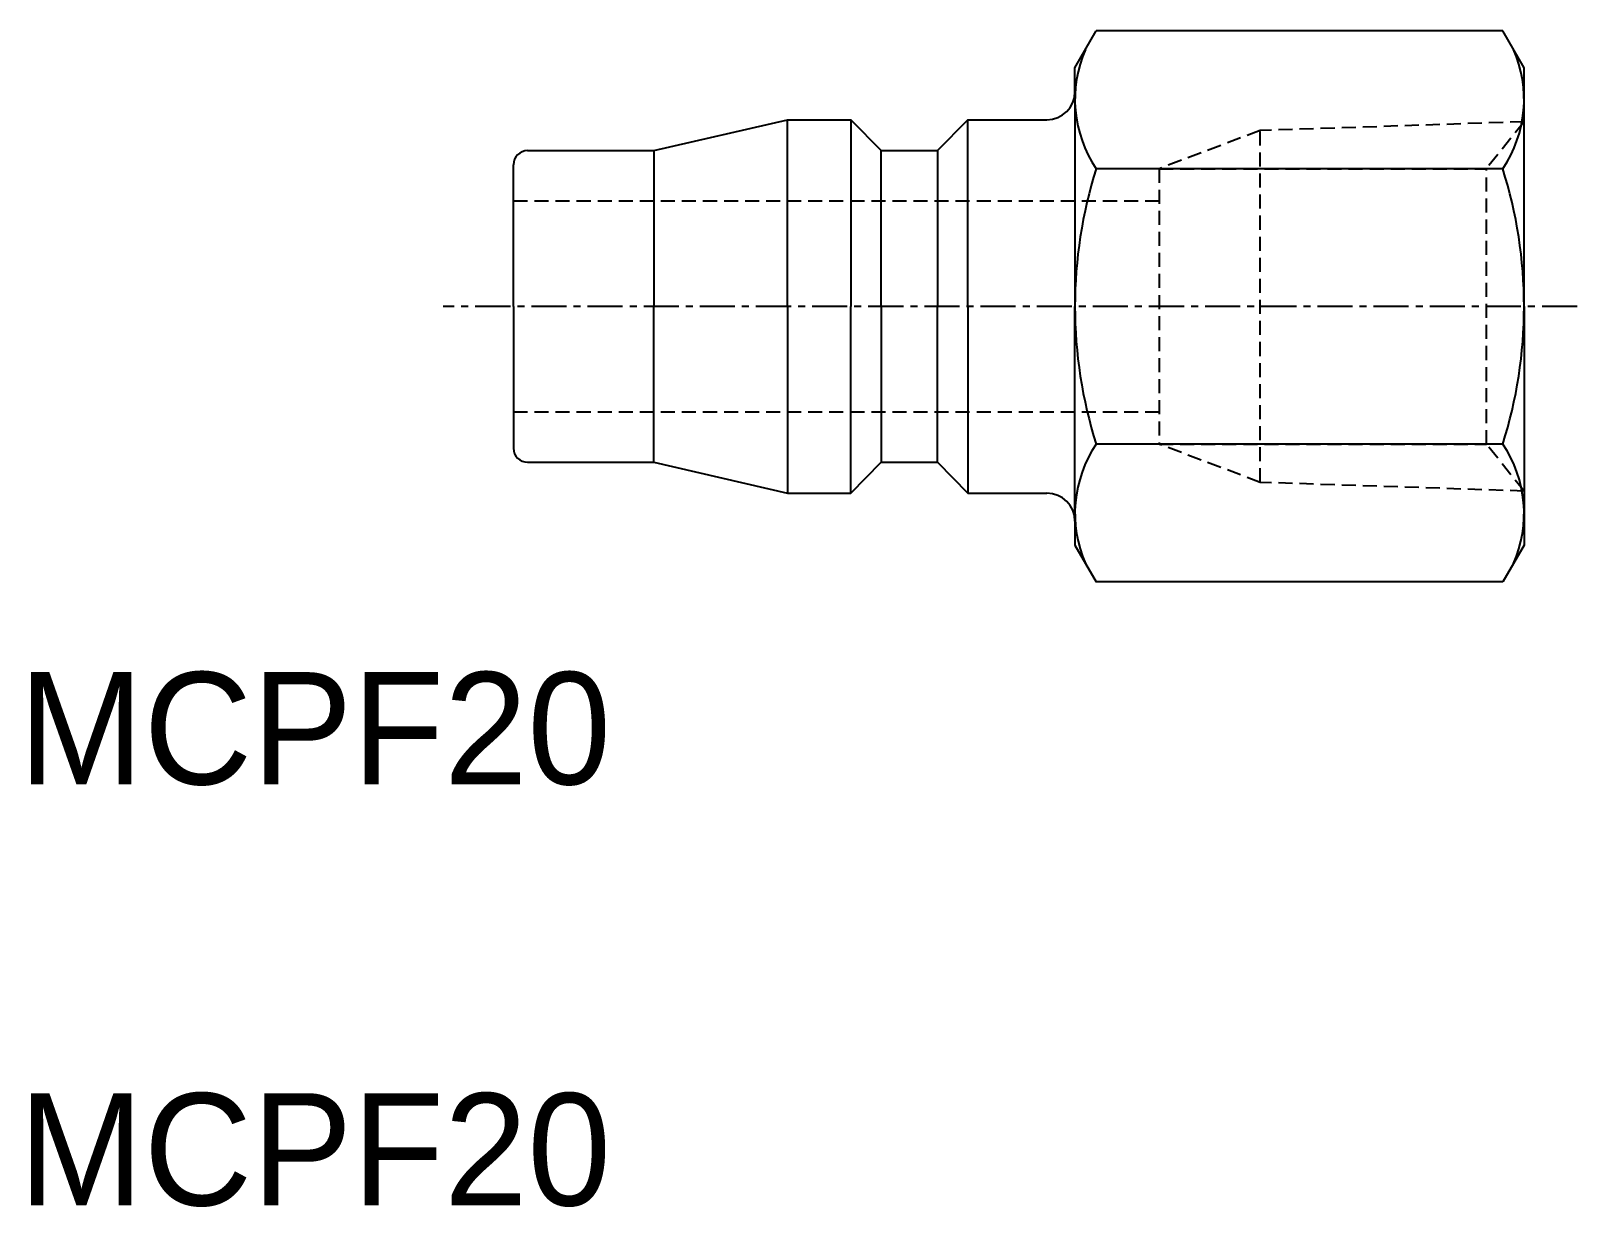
# Model space of a CAD drawing. Extents: x 104.2 to 159.2, y 115.4 to 157.3.
import ezdxf

# ---------------------------------------------------------------- set-up
doc = ezdxf.new("R2010")
doc.units = 0
doc.linetypes.add('CENTER', pattern=[2, 1.25, -0.25, 0.25, -0.25])
doc.linetypes.add('DASHED', pattern=[0.75, 0.5, -0.25])
doc.layers.get('0').update_dxf_attribs({"linetype": 'CONTINUOUS'})
doc.layers.add('CENTER', color=1, linetype='CENTER')

msp = doc.modelspace()

# ---------------------------------------------------------------- linework, layer by layer
at = {"color": 7, "linetype": 'CONTINUOUS'}
for p, q in [((156.594, 157.292), (142.112, 157.292)), ((141.353, 155.127), (141.353, 147.477)), ((131.118, 147.477), (131.118, 154.127)), ((133.372, 154.127), (133.372, 147.477)), ((137.534, 147.477), (137.534, 154.127)), ((126.353, 153.027), (126.353, 147.477)), ((134.453, 147.477), (134.453, 153.027)), ((136.453, 153.027), (136.453, 147.477)), ((121.353, 147.477), (121.353, 152.527)), ((156.594, 152.385), (142.112, 152.385)), ((121.353, 147.477), (121.353, 142.427)), ((126.353, 141.927), (126.353, 147.477)), ((131.118, 147.477), (131.118, 140.827)), ((133.372, 140.827), (133.372, 147.477)), ((134.453, 147.477), (134.453, 141.927)), ((136.453, 141.927), (136.453, 147.477)), ((137.534, 147.477), (137.534, 140.827)), ((141.353, 139.827), (141.353, 147.477)), ((156.594, 142.57), (142.112, 142.57)), ((156.594, 137.663), (142.112, 137.663))]:
    msp.add_line(p, q, dxfattribs=at)
at = {"color": 3, "linetype": 'DASHED'}
for p, q in [((147.953, 153.743), (144.353, 152.385)), ((157.353, 154.056), (147.953, 153.743)), ((157.353, 154.056), (156.016, 152.385)), ((144.353, 152.385), (144.353, 142.57)), ((144.353, 152.385), (156.016, 152.385)), ((156.016, 142.57), (156.016, 152.385)), ((144.353, 151.227), (121.353, 151.227)), ((121.353, 143.727), (144.353, 143.727)), ((147.953, 141.212), (144.353, 142.57)), ((144.353, 142.57), (156.016, 142.57)), ((157.353, 140.899), (156.016, 142.57)), ((157.353, 140.899), (147.953, 141.212))]:
    msp.add_line(p, q, dxfattribs=at)
at = {"color": 7, "linetype": 'CONTINUOUS'}
for points in [[(141.353, 155.127), (141.353, 155.977), (142.112, 157.292)], [(157.353, 147.477), (157.353, 155.977), (156.594, 157.292)], [(121.853, 153.027), (126.353, 153.027), (131.118, 154.127), (133.372, 154.127), (134.453, 153.027), (136.453, 153.027), (137.534, 154.127), (140.353, 154.127)], [(157.353, 147.477), (157.353, 138.977), (156.594, 137.663)], [(121.853, 141.927), (126.353, 141.927), (131.118, 140.827), (133.372, 140.827), (134.453, 141.927), (136.453, 141.927), (137.534, 140.827), (140.353, 140.827)], [(141.353, 139.827), (141.353, 138.977), (142.112, 137.663)]]:
    msp.add_lwpolyline(points, dxfattribs=at)
at = {"color": 3, "linetype": 'DASHED'}
msp.add_lwpolyline([(147.953, 141.212), (147.953, 153.743)], dxfattribs=at)
at = {"color": 7, "linetype": 'CONTINUOUS'}
for centre, radius, start, end in [((145.737, 154.851), 4.383, 155.9793, 214.2285), ((152.97, 154.851), 4.383, 325.7715, 24.0207), ((140.353, 155.127), 1, 270, 0), ((121.853, 152.527), 0.5, 90, 180), ((157.594, 147.477), 16.241, 162.412, 180), ((141.112, 147.477), 16.241, 0, 17.588), ((157.594, 147.477), 16.241, 180, 197.588), ((141.112, 147.477), 16.241, 342.412, 0), ((121.853, 142.427), 0.5, 180, 270), ((145.737, 140.104), 4.383, 145.7715, 204.0207), ((152.97, 140.104), 4.383, 335.9793, 34.2285), ((140.353, 139.827), 1, 0, 90)]:
    msp.add_arc(centre, radius, start, end, dxfattribs=at)
at = {"layer": 'CENTER', "color": 1, "linetype": 'CENTER'}
msp.add_line((159.242, 147.477), (118.849, 147.477), dxfattribs=at)

# ---------------------------------------------------------------- texts
at = {"color": 7, "linetype": 'CONTINUOUS'}
for p in [(103.724, 130.452), (103.724, 115.452)]:
    msp.add_text('MCPF20', height=4, dxfattribs=at).set_placement(p)

doc.saveas('drawing.dxf')
